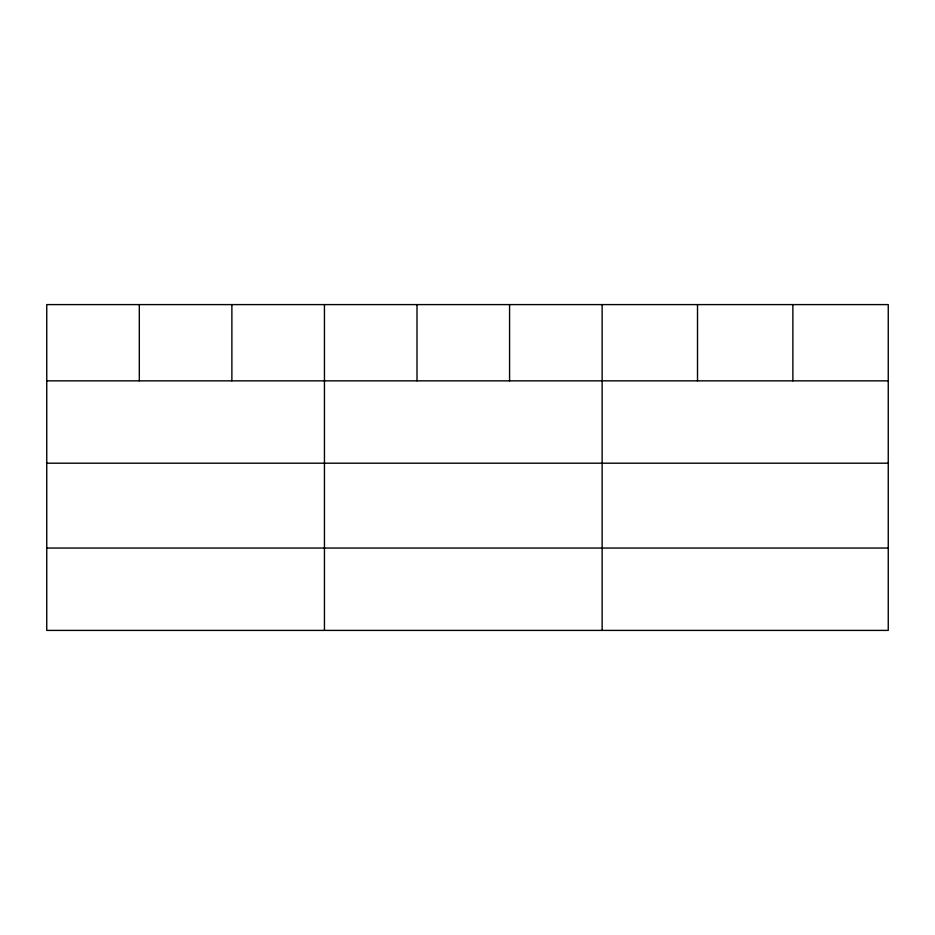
<?xml version="1.0" encoding="UTF-8"?>
<svg xmlns="http://www.w3.org/2000/svg" width="935" height="935" viewBox="0 0 935 935"><rect width="100%" height="100%" fill="white"/><g stroke="black" fill="none" stroke-linecap="round" stroke-linejoin="round"><path stroke-width="1.4" d="M888.25 463.199L888.25 304.6L46.75 304.6L46.75 630.4L888.25 630.4L888.25 463.199L46.75 463.199M46.75 380.849L888.25 380.849M46.75 548.05L888.25 548.05M792.88 304.6L792.88 380.849M697.51 304.6L697.51 380.849M602.14 304.6L602.14 630.4M509.575 304.6L509.575 380.849M417.01 304.6L417.01 380.849M324.445 304.6L324.445 630.4M231.88 304.6L231.88 380.849M139.315 304.6L139.315 380.849"/></g></svg>
